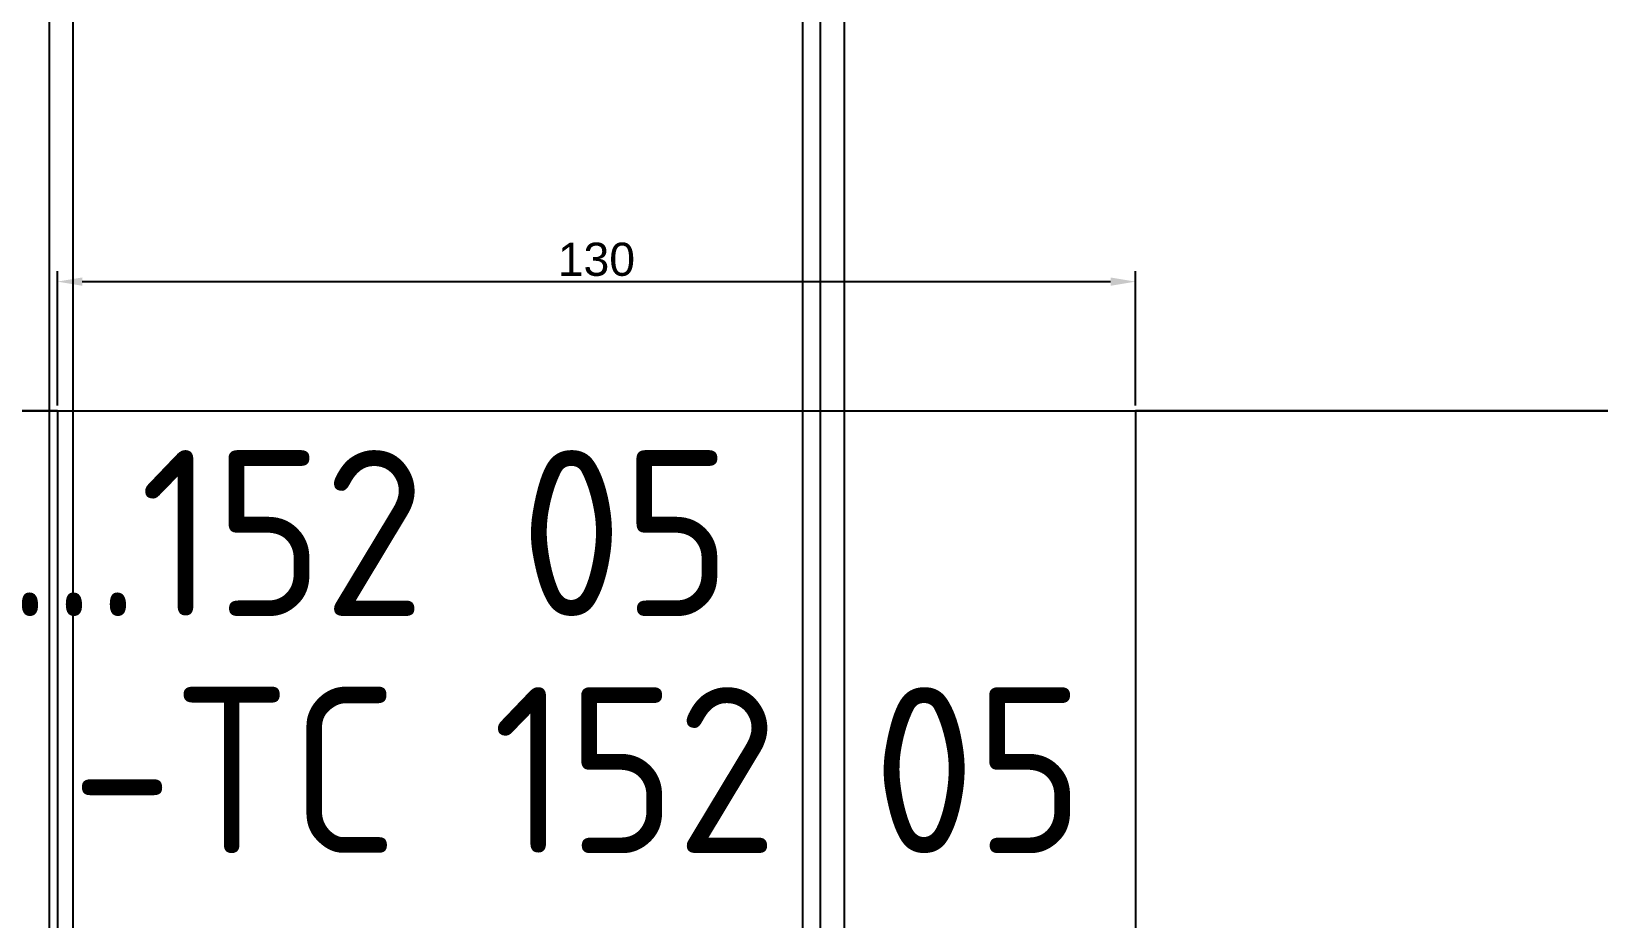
# Model space of a CAD drawing. Header units: millimetres. Extents: x 37984 to 70752, y 14140 to 37584.
# Drawn here: x 45787.3 to 45976.3, y 28378.2 to 28485.2 of the extents above; entities that cross this region are included whole.
import ezdxf
from ezdxf.enums import TextEntityAlignment as Align

# ---------------------------------------------------------------- set-up
doc = ezdxf.new("R2010")
doc.units = ezdxf.units.MM
doc.layers.add('! NO PLOT !', color=7, linetype='Continuous', true_color=0xff75dd, plot=False)
doc.layers.add('000-PI-Oprema', color=30, linetype='Continuous', lineweight=5)
doc.layers.add('000-PI_TEXT', color=7, linetype='Continuous')
doc.layers.add('002-PI-Kabelska kanalica', color=150, linetype='Continuous')
doc.styles.add('PI0', font='isocpeur.ttf', dxfattribs={"width": 0.9})
doc.styles.get("Standard").update_dxf_attribs({"font": 'arial.ttf'})
doc.dimstyles.new('ISO-25', dxfattribs={"dimtxt": 4, "dimasz": 3, "dimexe": 1.25, "dimexo": 0.625, "dimtad": 1, "dimtxsty": 'Standard', "dimcen": 3, "dimadec": 0, "dimazin": 0, "dimtfac": 1, "dimtmove": 0, "dimatfit": 3, "dimfxl": 1, "dimarcsym": 0})

# ---------------------------------------------------------------- blocks, each defined once
blk = doc.blocks.new('*U1084')
at = {"layer": '002-PI-Kabelska kanalica'}
for p, q in [((40, -100), (40, 1510)), ((-20, -100), (40, -100))]:
    blk.add_line(p, q, dxfattribs=at)
blk = doc.blocks.new('*U527')
at = {"layer": '002-PI-Kabelska kanalica'}
blk.add_line((80, -100), (80, 791), dxfattribs=at)
blk = doc.blocks.new('*U528')
at = {"layer": '002-PI-Kabelska kanalica'}
for p, q in [((-20, 120), (20, 120)), ((-20, -100), (-20, 120)), ((20, -100), (20, 120)), ((-20, -100), (20, -100))]:
    blk.add_line(p, q, dxfattribs=at)
blk = doc.blocks.new('8606.000_montažna')
at = {"layer": '! NO PLOT !'}
blk.add_line((51182.39, 38449.42), (51182.39, 36559.42), dxfattribs=at)
blk = doc.blocks.new('*D783')
at = {"layer": '! NO PLOT !', "color": 0, "lineweight": -2, "ltscale": 0.25, "transparency": 16777216}
for p, q in [((45790.48, 28440.03), (45790.48, 28456.23)), ((45920.48, 28440.03), (45920.48, 28456.23)), ((45793.48, 28454.98), (45917.48, 28454.98))]:
    blk.add_line(p, q, dxfattribs=at)
at = {"layer": '! NO PLOT !', "color": 0, "ltscale": 0.25, "transparency": 16777216}
for points in [[(45793.48, 28455.48), (45793.48, 28454.48), (45790.48, 28454.98)], [(45917.48, 28455.48), (45917.48, 28454.48), (45920.48, 28454.98)]]:
    blk.add_solid(points, dxfattribs=at)
at = {"layer": 'Defpoints', "color": 0, "ltscale": 0.25, "transparency": 16777216}
for p in [(45920.48, 28454.98), (45790.48, 28439.4), (45920.48, 28439.4)]:
    blk.add_point(p, dxfattribs=at)
at = {"layer": '! NO PLOT !', "color": 0, "ltscale": 0.25, "transparency": 16777216, "insert": (45855.48, 28457.65), "char_height": 4, "attachment_point": 5}
blk.add_mtext('130', dxfattribs=at)
blk = doc.blocks.new('spojnica')
at = {"layer": '! NO PLOT !', "transparency": 33554687}
for p, q in [((44768.49, 28811.5), (44768.49, 26919.4)), ((44856.49, 28811.5), (44856.49, 26919.4)), ((44861.49, 28809.4), (44861.49, 26919.4))]:
    blk.add_line(p, q, dxfattribs=at)
blk = doc.blocks.new('montažnaa')
at = {"layer": '! NO PLOT !'}
blk.add_line((46568.64, 28809.4), (46568.64, 26919.4), dxfattribs=at)

msp = doc.modelspace()

# ---------------------------------------------------------------- linework, layer by layer
at = {"layer": '! NO PLOT !', "ltscale": 0.25}
msp.add_line((45790.483, 28439.404), (45901.483, 28439.404), dxfattribs=at)

# ---------------------------------------------------------------- block references
for name, p, rotation in [('*U527', (45390.483, 28519.404), 270), ('*U528', (45770.483, 28339.404), 180), ('*U1084', (45960.483, 28339.404), 180)]:
    msp.add_blockref(name, p, dxfattribs=dict(rotation=rotation))
at = {"layer": '000-PI-Oprema'}
for name, p in [('8606.000_montažna', (-5392.912, -9740.014)), ('montažnaa', (-686.158, -100)), ('spojnica', (1023.847, -100))]:
    msp.add_blockref(name, p, dxfattribs=at)

# ---------------------------------------------------------------- texts
at = {"layer": '000-PI_TEXT', "style": 'PI0', "width": 0.9}
for s, p in [('-TC...152 05', (45808.452, 28424.703)), ('-TC 152 05', (45853.212, 28396.119))]:
    msp.add_text(s, height=20, dxfattribs=at).set_placement(p, align=Align.MIDDLE)

# ---------------------------------------------------------------- dimensions: what is measured, and where the dimension line sits
at = {"layer": '! NO PLOT !', "ltscale": 0.25}
dim = msp.add_linear_dim(base=(45920.483, 28454.983), p1=(45790.483, 28439.404), p2=(45920.483, 28439.404), dimstyle='ISO-25', dxfattribs=at)
dim.commit()
dim.dimension.update_dxf_attribs({"geometry": '*D783', "text_midpoint": (45855.483, 28457.651)})

doc.saveas('drawing.dxf')
